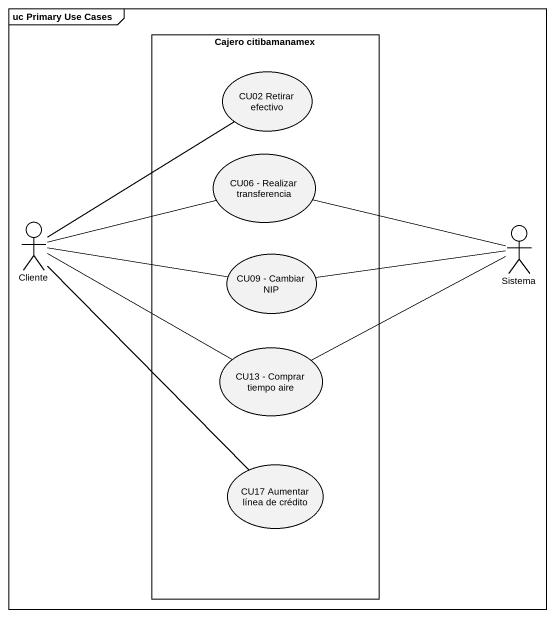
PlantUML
@startuml
mainframe uc Primary Use Cases
rectangle "Cajero citibamanamex" as Cajero_citibamanamex {
  usecase "CU02 Retirar efectivo" as CU02_Retirar_efectivo
  usecase "CU06 - Realizar transferencia" as CU06_Realizar_transferencia
  usecase "CU09 - Cambiar NIP" as CU09_Cambiar_NIP
  usecase "CU13 - Comprar tiempo aire" as CU13_Comprar_tiempo_aire
  usecase "CU17 Aumentar línea de crédito" as CU17_Aumentar_línea_de
}
actor Cliente
actor Sistema
CU02_Retirar_efectivo -- Cliente
Cliente -right- CU06_Realizar_transferencia
Cliente -right- CU09_Cambiar_NIP
Cliente -right- CU13_Comprar_tiempo_aire
Sistema -left- CU06_Realizar_transferencia
Sistema -left- CU13_Comprar_tiempo_aire
CU09_Cambiar_NIP -right- Sistema
CU17_Aumentar_línea_de -up- Cliente
@enduml
